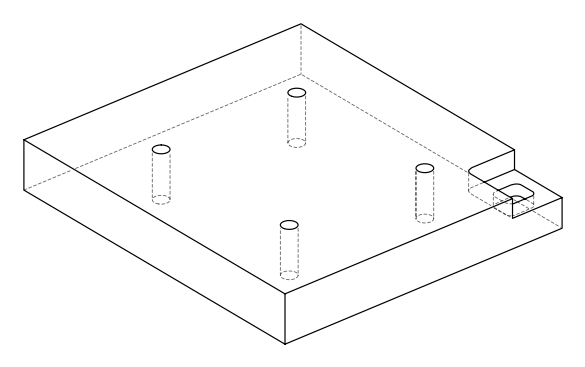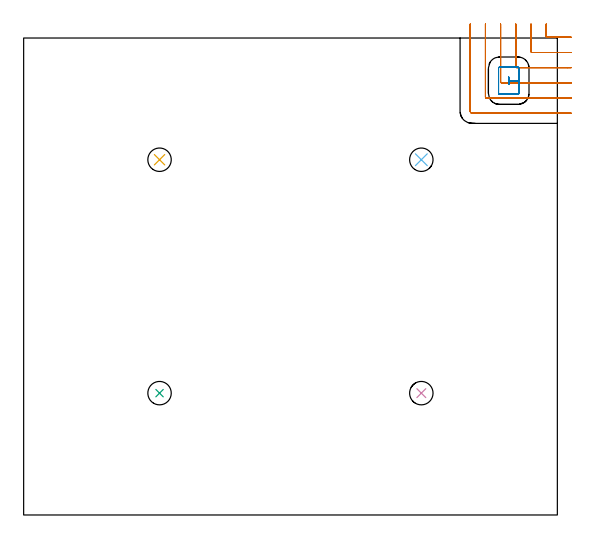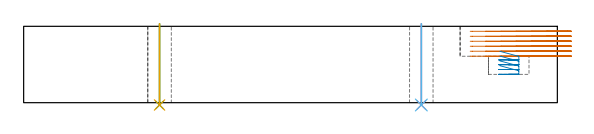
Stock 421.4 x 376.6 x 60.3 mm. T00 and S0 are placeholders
(PLAN: 6 operations, 1 tool changes, 9.6 min)
(1 MILL_CORNER_NOTCH_RECTANGULAR | CORNER_NOTCH_RECTANGULAR | UGT0201_008 | Follow Part, ap 4, ae 75% | 7.3 min | 121703 mm3)
(2 MILL_RECTANGULAR_POCKET | POCKET_RECTANGULAR_STRAIGHT | UGT0201_008 | Follow Part, ap 4, ae 75% | 1.31 min | 16195 mm3)
(3 INDEXABLE_INSERT_DRILL_THROUGH_HOLE_FROM_SOLID | STEP1HOLE | NXT0302_008 | 0.26 min | 16178 mm3)
(4 INDEXABLE_INSERT_DRILL_THROUGH_HOLE_FROM_SOLID_1 | STEP1HOLE_1 | NXT0302_008 | 0.26 min | 16187 mm3)
(5 INDEXABLE_INSERT_DRILL_THROUGH_HOLE_FROM_SOLID_2 | STEP1HOLE_2 | NXT0302_008 | 0.26 min | 16184 mm3)
(6 INDEXABLE_INSERT_DRILL_THROUGH_HOLE_FROM_SOLID_3 | STEP1HOLE_3 | NXT0302_008 | 0.26 min | 16172 mm3)
(TOOL UGT0201_008 | End Mill 16 mm | D16 FL32 Z4)
(TOOL NXT0302_008 | Index. Insert Drill 18.5mm [880-D1850L25-05] | D18.5 PA176 FL93 Z2)
(OP 1 MILL_CORNER_NOTCH_RECTANGULAR)
G17 G21 G94 G90
T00 M6
G54
G17 G0 G90 X412.6 Y387.6 S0 M3
G43 Z70.3 H0
Z56.367
G94 G1 Y384.6 F250.
Y377.995 F500.
G3 X413.395 Y377.2 R0.8
G1 X429.377
X432.377 F250.
G0 Z70.3
X400.6 Y387.6
Z56.367
G1 Y384.6
Y365.995 F500.
G3 X401.395 Y365.2 R0.8
G1 X429.4
X432.4 F250.
G0 Z70.3
X388.6 Y387.6
Z56.367
G1 Y384.6
Y353.995 F500.
G3 X389.395 Y353.2 R0.8
G1 X429.4
X432.4 F250.
G0 Z70.3
X376.6 Y387.6
Z56.367
G1 Y384.6
Y341.995 F500.
G3 X377.395 Y341.2 R0.8
G1 X429.4
X432.4 F250.
G0 Z70.3
X364.6 Y387.6
Z56.367
G1 Y384.6
Y329.996 F500.
G3 X365.396 Y329.2 R0.8
G1 X429.4
X432.4 F250.
G0 Z70.3
X352.6 Y387.6
Z56.367
G1 Y384.6
Y318.8 F500.
G3 X354.2 Y317.2 R1.6
G1 X429.4
X432.4 F250.
G0 Z70.3
X412.6 Y387.6
Z52.433
G1 Y384.6
Y377.995 F500.
G3 X413.395 Y377.2 R0.8
G1 X429.377
X432.377 F250.
G0 Z70.3
X400.6 Y387.6
Z52.433
G1 Y384.6
Y365.995 F500.
G3 X401.395 Y365.2 R0.8
G1 X429.4
X432.4 F250.
G0 Z70.3
X388.6 Y387.6
Z52.433
G1 Y384.6
Y353.995 F500.
G3 X389.395 Y353.2 R0.8
G1 X429.4
X432.4 F250.
G0 Z70.3
X376.6 Y387.6
Z52.433
G1 Y384.6
Y341.995 F500.
G3 X377.395 Y341.2 R0.8
G1 X429.4
X432.4 F250.
G0 Z70.3
X364.6 Y387.6
Z52.433
G1 Y384.6
Y329.996 F500.
G3 X365.396 Y329.2 R0.8
G1 X429.4
X432.4 F250.
G0 Z70.3
X352.6 Y387.6
Z52.433
G1 Y384.6
Y318.8 F500.
G3 X354.2 Y317.2 R1.6
G1 X429.4
X432.4 F250.
G0 Z70.3
X412.6 Y387.6
Z48.5
G1 Y384.6
Y377.995 F500.
G3 X413.395 Y377.2 R0.8
G1 X429.377
X432.377 F250.
G0 Z70.3
X400.6 Y387.6
Z48.5
G1 Y384.6
Y365.995 F500.
G3 X401.395 Y365.2 R0.8
G1 X429.4
X432.4 F250.
G0 Z70.3
X388.6 Y387.6
Z48.5
G1 Y384.6
Y353.995 F500.
G3 X389.395 Y353.2 R0.8
G1 X429.4
X432.4 F250.
G0 Z70.3
X376.6 Y387.6
Z48.5
G1 Y384.6
Y341.995 F500.
G3 X377.395 Y341.2 R0.8
G1 X429.4
X432.4 F250.
G0 Z70.3
X364.6 Y387.6
Z48.5
G1 Y384.6
Y329.996 F500.
G3 X365.396 Y329.2 R0.8
G1 X429.4
X432.4 F250.
G0 Z70.3
X352.6 Y387.6
Z48.5
G1 Y384.6
Y318.8 F500.
G3 X354.2 Y317.2 R1.6
G1 X429.4
X432.4 F250.
G0 Z70.3
X412.6 Y387.6
Z44.567
G1 Y384.6
Y377.995 F500.
G3 X413.395 Y377.2 R0.8
G1 X429.377
X432.377 F250.
G0 Z70.3
X400.6 Y387.6
Z44.567
G1 Y384.6
Y365.995 F500.
G3 X401.395 Y365.2 R0.8
G1 X429.4
X432.4 F250.
G0 Z70.3
X388.6 Y387.6
Z44.567
G1 Y384.6
Y353.995 F500.
G3 X389.395 Y353.2 R0.8
G1 X429.4
X432.4 F250.
G0 Z70.3
X376.6 Y387.6
Z44.567
G1 Y384.6
Y341.995 F500.
G3 X377.395 Y341.2 R0.8
G1 X429.4
X432.4 F250.
G0 Z70.3
X364.6 Y387.6
Z44.567
G1 Y384.6
Y329.996 F500.
G3 X365.396 Y329.2 R0.8
G1 X429.4
X432.4 F250.
G0 Z70.3
X352.6 Y387.6
Z44.567
G1 Y384.6
Y318.8 F500.
G3 X354.2 Y317.2 R1.6
G1 X429.4
X432.4 F250.
G0 Z70.3
X412.6 Y387.6
Z40.633
G1 Y384.6
Y377.995 F500.
G3 X413.395 Y377.2 R0.8
G1 X429.377
X432.377 F250.
G0 Z70.3
X400.6 Y387.6
Z40.633
G1 Y384.6
Y365.995 F500.
G3 X401.395 Y365.2 R0.8
G1 X429.4
X432.4 F250.
G0 Z70.3
X388.6 Y387.6
Z40.633
G1 Y384.6
Y353.995 F500.
G3 X389.395 Y353.2 R0.8
G1 X429.4
X432.4 F250.
G0 Z70.3
X376.6 Y387.6
Z40.633
G1 Y384.6
Y341.995 F500.
G3 X377.395 Y341.2 R0.8
G1 X429.4
X432.4 F250.
G0 Z70.3
X364.6 Y387.6
Z40.633
G1 Y384.6
Y329.996 F500.
G3 X365.396 Y329.2 R0.8
G1 X429.4
X432.4 F250.
G0 Z70.3
X352.6 Y387.6
Z40.633
G1 Y384.6
Y318.8 F500.
G3 X354.2 Y317.2 R1.6
G1 X429.4
X432.4 F250.
G0 Z70.3
X412.6 Y387.6
Z36.7
G1 Y384.6
Y377.995 F500.
G3 X413.395 Y377.2 R0.8
G1 X429.377
X432.377 F250.
G0 Z70.3
X400.6 Y387.6
Z36.7
G1 Y384.6
Y365.995 F500.
G3 X401.395 Y365.2 R0.8
G1 X429.4
X432.4 F250.
G0 Z70.3
X388.6 Y387.6
Z36.7
G1 Y384.6
Y353.995 F500.
G3 X389.395 Y353.2 R0.8
G1 X429.4
X432.4 F250.
G0 Z70.3
X376.6 Y387.6
Z36.7
G1 Y384.6
Y341.995 F500.
G3 X377.395 Y341.2 R0.8
G1 X429.4
X432.4 F250.
G0 Z70.3
X364.6 Y387.6
Z36.7
G1 Y384.6
Y329.996 F500.
G3 X365.396 Y329.2 R0.8
G1 X429.4
X432.4 F250.
G0 Z70.3
X352.6 Y387.6
Z36.7
G1 Y384.6
Y318.8 F500.
G3 X354.2 Y317.2 R1.6
G1 X429.4
X432.4 F250.
G0 Z70.3
M5
M2
(OP 2 MILL_RECTANGULAR_POCKET)
G17 G21 G94 G90
T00 M6
G54
G17 G0 G90 X376.062 Y332.2 S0 M3
G43 Z70.3 H0
Z40.56
G94 G1 X390.384 Z36.722 F250.
X390.608 Y332.266 Z36.66
X390.799 Y332.401 Z36.597
X390.934 Y332.592 Z36.535
X391. Y332.816 Z36.472
Y342.9 Z33.77
X383.08
Y345.68 F500.
X382.92
Y340.12
X383.08
Y342.9
X391.
Y352.9
G3 X390.3 Y353.6 R0.7
G1 X375.7
G3 X375. Y352.9 R0.7
G1 Y332.9
G3 X375.7 Y332.2 R0.7
G1 X390.3
G3 X391. Y332.9 R0.7
G1 Y342.9
Y343.9
G0 X376.062 Y332.2 Z36.77
G1 X390.384 Z32.932 F250.
X390.608 Y332.266 Z32.87
X390.799 Y332.401 Z32.807
X390.934 Y332.592 Z32.745
X391. Y332.816 Z32.682
Y342.9 Z29.98
X383.08
Y345.68 F500.
X382.92
Y340.12
X383.08
Y342.9
X391.
Y352.9
G3 X390.3 Y353.6 R0.7
G1 X375.7
G3 X375. Y352.9 R0.7
G1 Y332.9
G3 X375.7 Y332.2 R0.7
G1 X390.3
G3 X391. Y332.9 R0.7
G1 Y342.9
Y343.9
G0 X376.062 Y332.2 Z32.98
G1 X390.384 Z29.142 F250.
X390.608 Y332.266 Z29.08
X390.799 Y332.401 Z29.017
X390.934 Y332.592 Z28.955
X391. Y332.816 Z28.892
Y342.9 Z26.19
X383.08
Y345.68 F500.
X382.92
Y340.12
X383.08
Y342.9
X391.
Y352.9
G3 X390.3 Y353.6 R0.7
G1 X375.7
G3 X375. Y352.9 R0.7
G1 Y332.9
G3 X375.7 Y332.2 R0.7
G1 X390.3
G3 X391. Y332.9 R0.7
G1 Y342.9
Y343.9
G0 X376.062 Y332.2 Z29.19
G1 X390.384 Z25.352 F250.
X390.608 Y332.266 Z25.29
X390.799 Y332.401 Z25.227
X390.934 Y332.592 Z25.165
X391. Y332.816 Z25.102
Y342.9 Z22.4
X383.08
Y345.68 F500.
X382.92
Y340.12
X383.08
Y342.9
X391.
Y352.9
G3 X390.3 Y353.6 R0.7
G1 X375.7
G3 X375. Y352.9 R0.7
G1 Y332.9
G3 X375.7 Y332.2 R0.7
G1 X390.3
G3 X391. Y332.9 R0.7
G1 Y342.9
Y343.9
G0 Z70.3
M5
M2
(OP 3 INDEXABLE_INSERT_DRILL_THROUGH_HOLE_FROM_SOLID)
G17 G21 G94 G90
T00 M6
G54
G17 G0 G90 X107.3 Y96.2 S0 M3
G43 Z70.3 H1
G94 G81 G98 Z-1.823 F250. R62.3
G80
M5
M2
(OP 4 INDEXABLE_INSERT_DRILL_THROUGH_HOLE_FROM_SOLID_1)
G17 G21 G94 G90
T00 M6
G54
G17 G0 G90 X314. Y96.2 S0 M3
G43 Z70.3 H1
G94 G81 G98 Z-1.823 F250. R62.3
G80
M5
M2
(OP 5 INDEXABLE_INSERT_DRILL_THROUGH_HOLE_FROM_SOLID_2)
G17 G21 G94 G90
T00 M6
G54
G17 G0 G90 X107.3 Y280.5 S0 M3
G43 Z70.3 H1
G94 G81 G98 Z-1.823 F250. R62.3
G80
M5
M2
(OP 6 INDEXABLE_INSERT_DRILL_THROUGH_HOLE_FROM_SOLID_3)
G17 G21 G94 G90
T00 M6
G54
G17 G0 G90 X314. Y280.5 S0 M3
G43 Z70.3 H1
G94 G81 G98 Z-1.823 F250. R62.3
G80
M5
M2
